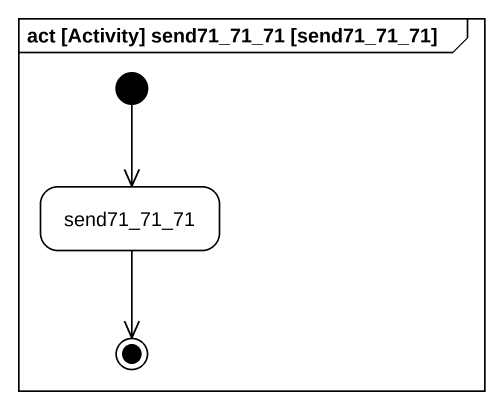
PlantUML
@startuml
mainframe act [Activity] send71_71_71 [send71_71_71]
hide empty description
state send71_71_71
[*] --> send71_71_71
send71_71_71 --> [*]
@enduml
